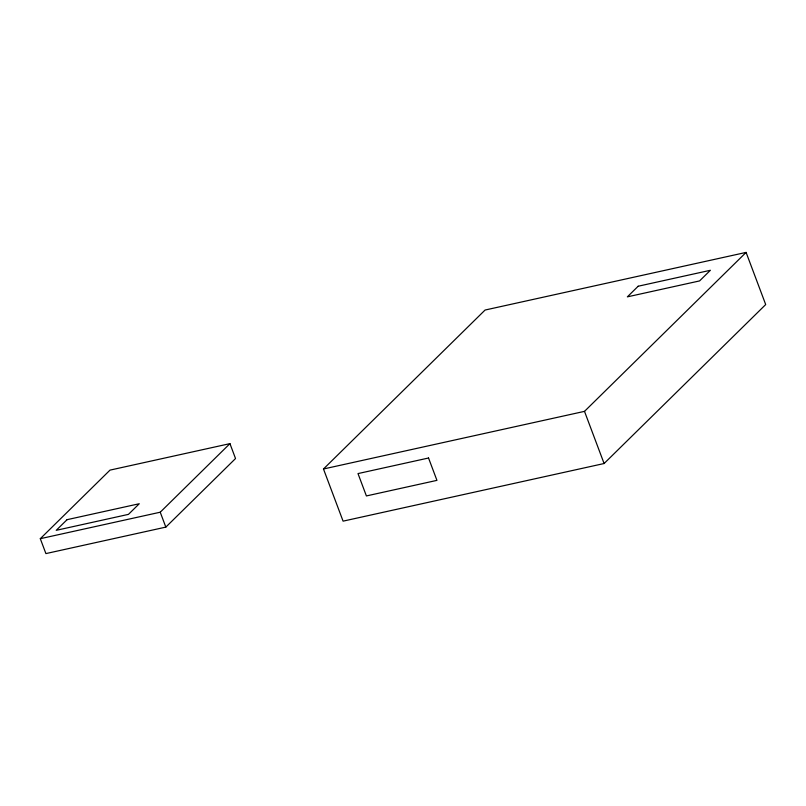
<?xml version="1.0" encoding="UTF-8"?>
<svg xmlns="http://www.w3.org/2000/svg" width="806" height="806" viewBox="0 0 806 806"><rect width="100%" height="100%" fill="white"/><g stroke="black" fill="none" stroke-linecap="round" stroke-linejoin="round"><path stroke-width="1.21" d="M40.3 538.69L110.009 470.12L229.942 443.643L235.533 458.543L165.824 527.114L45.902 553.591L40.3 538.69L160.233 512.213L229.942 443.643M323.478 468.991L485.081 310.038L746.094 252.409L765.7 304.557L604.097 463.521L343.084 521.15L323.478 468.991L584.501 411.362L746.094 252.409M584.501 411.362L604.097 463.521M160.233 512.213L165.824 527.114M67.059 519.679L56.239 530.318L128.456 514.369L139.267 503.74L67.059 519.679M638.171 286.231L627.36 296.86L699.578 280.921L710.388 270.282L638.171 286.231M428.54 458.01L357.995 473.585L366.398 495.942L436.943 480.366L428.54 458.01"/></g></svg>
